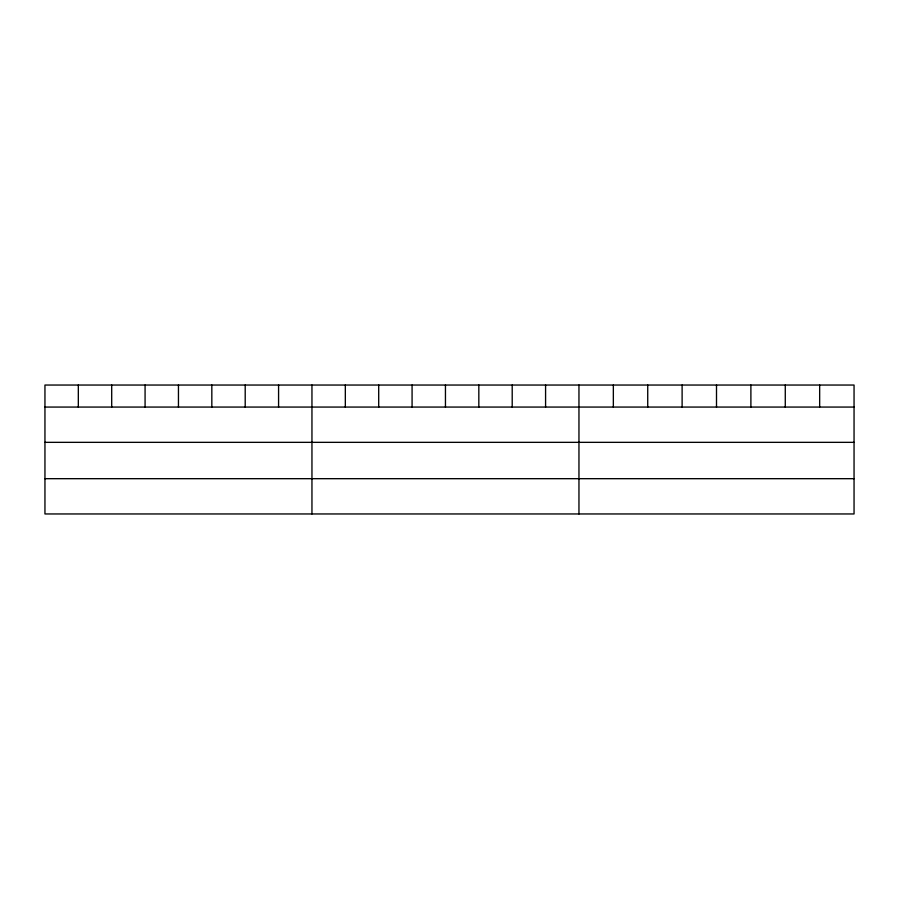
<?xml version="1.0" encoding="UTF-8"?>
<svg xmlns="http://www.w3.org/2000/svg" width="899" height="899" viewBox="0 0 899 899"><rect width="100%" height="100%" fill="white"/><g stroke="black" fill="none" stroke-linecap="round" stroke-linejoin="round"><path stroke-width="1.35" d="M854.05 407.067L854.05 513.958L44.95 513.958L44.95 385.042L854.05 385.042L854.05 407.067L44.95 407.067M44.95 442.342L854.05 442.342M44.95 478.684L854.05 478.684M819.663 385.042L819.663 407.067M785.276 385.042L785.276 407.067M750.89 385.042L750.89 407.067M716.503 385.042L716.503 407.067M682.116 385.042L682.116 407.067M647.73 385.042L647.73 407.067M613.343 385.042L613.343 407.067M578.956 385.042L578.956 513.958M545.581 385.042L545.581 407.067M512.205 385.042L512.205 407.067M478.83 385.042L478.83 407.067M445.454 385.042L445.454 407.067M412.079 385.042L412.079 407.067M378.704 385.042L378.704 407.067M345.328 385.042L345.328 407.067M311.953 385.042L311.953 513.958M278.578 385.042L278.578 407.067M245.202 385.042L245.202 407.067M211.827 385.042L211.827 407.067M178.452 385.042L178.452 407.067M145.076 385.042L145.076 407.067M111.701 385.042L111.701 407.067M78.325 385.042L78.325 407.067"/></g></svg>
